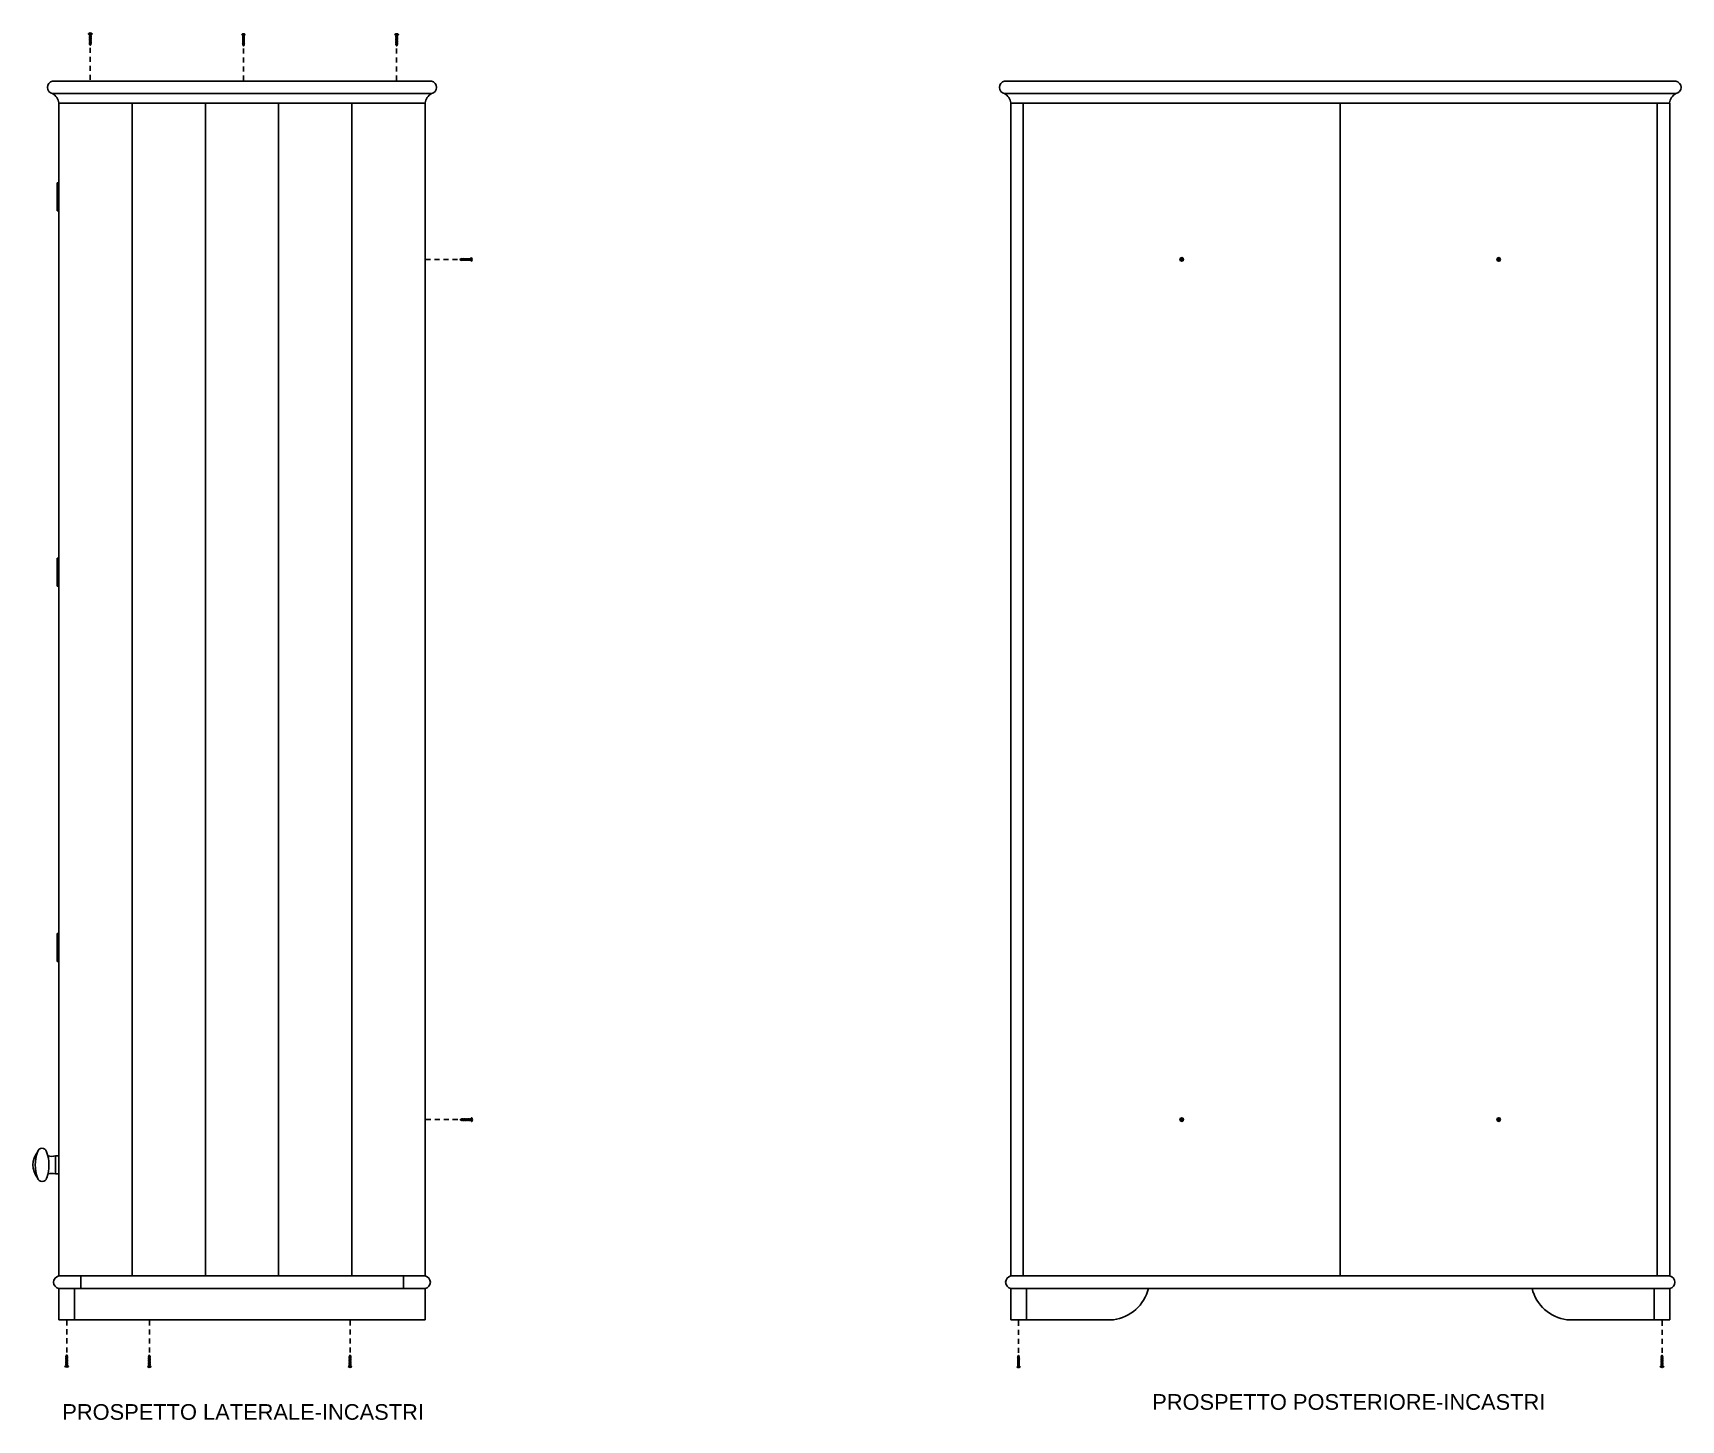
# Model space of a CAD drawing. Header units: centimetres. Extents: x 238 to 3379, y 203 to 1268.
# Drawn here: x 1031.3 to 1294.9, y 356.5 to 578.2 of the extents above; entities that cross this region are included whole.
import ezdxf

# ---------------------------------------------------------------- set-up
doc = ezdxf.new("R2010")
doc.units = ezdxf.units.CM
doc.header["$MEASUREMENT"] = 0
for name, color, linetype in [('A-FURN', 7, 'Continuous'), ('assi di legno', 251, 'Continuous'), ('linee di incastro', 254, 'Continuous'), ('linee in prospettp', 252, 'Continuous'), ('note', 1, 'Continuous'), ('viti e cerniere', 3, 'Continuous')]:
    doc.layers.add(name, color=color, linetype=linetype)
doc.styles.get("Standard").update_dxf_attribs({"font": 'Arial.ttf'})

msp = doc.modelspace()

# ---------------------------------------------------------------- linework, layer by layer
at = {"layer": 'A-FURN'}
for p, q in [((1034.46, 570.54), (1095.06, 570.54)), ((1186.7, 570.54), (1294.06, 570.54)), ((1034.46, 568.54), (1095.06, 568.54)), ((1035.46, 379.54), (1035.46, 567.04)), ((1035.46, 567.04), (1094.06, 567.04)), ((1094.06, 379.54), (1094.06, 567.04)), ((1294.06, 568.54), (1186.7, 568.54)), ((1293.06, 567.04), (1187.7, 567.04)), ((1187.7, 567.04), (1187.7, 379.54)), ((1189.7, 567.04), (1189.7, 379.54)), ((1291.06, 567.04), (1291.06, 379.54)), ((1293.06, 379.54), (1293.06, 567.04)), ((1035.46, 379.54), (1094.06, 379.54)), ((1035.46, 379.54), (1047.18, 379.54)), ((1187.7, 379.54), (1293.06, 379.54)), ((1094.06, 377.54), (1035.46, 377.54)), ((1035.46, 377.54), (1035.46, 372.54)), ((1094.06, 377.54), (1094.06, 372.54)), ((1293.06, 377.54), (1187.7, 377.54)), ((1187.7, 377.54), (1187.7, 372.54)), ((1190.2, 372.54), (1190.2, 377.54)), ((1290.56, 377.54), (1290.56, 372.54)), ((1293.06, 372.54), (1293.06, 377.54)), ((1035.46, 372.54), (1037.96, 372.54)), ((1037.96, 372.54), (1094.06, 372.54)), ((1187.7, 373.54), (1187.7, 372.54)), ((1187.7, 372.54), (1190.2, 372.54)), ((1290.56, 372.54), (1293.06, 372.54)), ((1293.06, 373.54), (1293.06, 372.54))]:
    msp.add_line(p, q, dxfattribs=at)
msp.add_lwpolyline([(1035.46, 398.74), (1034.94, 398.74), (1034.94, 395.85), (1035.46, 395.85)], close=True, dxfattribs=at)
for centre, radius, start, end in [((1034.65, 569.54), 1.02, 101.1471, 258.8529), ((1094.86, 569.54), 1.02, 281.1471, 78.8529), ((1186.89, 569.54), 1.02, 101.1471, 258.8529), ((1293.86, 569.54), 1.02, 281.1471, 78.8529), ((1033.52, 566.84), 1.95, 6.0828, 61.2973), ((1095.99, 566.84), 1.95, 118.7027, 173.9172), ((1185.76, 566.84), 1.95, 6.0828, 61.2973), ((1294.99, 566.84), 1.95, 118.7027, 173.9172), ((1034.55, 397.29), 3.22, 140.4429, 219.304), ((1037.65, 397.28), 5.95, 159.6754, 200.1979), ((1037.65, 397.28), 5.95, 159.7825, 200.1979), ((1032.79, 399.24), 0.729, 12.209, 171.6083), ((1027.94, 397.28), 5.95, 339.8021, 20.8156), ((1034.32, 400.8), 2.15, 253.4478, 286.5522), ((1034.33, 393.79), 2.15, 73.4478, 106.5522), ((1032.79, 395.38), 0.747, 192.1469, 347.8531), ((1035.65, 378.54), 1.02, 101.1471, 258.8529), ((1093.86, 378.54), 1.02, 281.1471, 78.8529), ((1187.89, 378.54), 1.02, 101.1471, 258.8529), ((1292.86, 378.54), 1.02, 281.1471, 78.8529)]:
    msp.add_arc(centre, radius, start, end, dxfattribs=at)
at = {"layer": 'assi di legno'}
for p, q in [((1047.18, 394.11), (1047.18, 567.04)), ((1058.9, 379.54), (1058.9, 567.04)), ((1070.62, 379.54), (1070.62, 567.04)), ((1082.34, 379.54), (1082.34, 567.04)), ((1047.18, 379.54), (1047.18, 394.11))]:
    msp.add_line(p, q, dxfattribs=at)
at = {"layer": 'linee di incastro'}
for p, q in [((1038.96, 379.54), (1038.96, 377.54)), ((1090.56, 379.54), (1090.56, 377.54)), ((1037.96, 372.54), (1037.96, 377.54))]:
    msp.add_line(p, q, dxfattribs=at)
at = {"layer": 'linee in prospettp'}
for p, q in [((1240.38, 379.54), (1240.38, 567.04)), ((1190.2, 372.54), (1204.11, 372.54)), ((1276.64, 372.54), (1290.56, 372.54))]:
    msp.add_line(p, q, dxfattribs=at)
for centre, start, end in [((1203.28, 379.09), 277.2235, 346.4704), ((1277.47, 379.09), 193.5296, 262.7765)]:
    msp.add_arc(centre, 6.6, start, end, dxfattribs=at)
at = {"layer": 'viti e cerniere'}
for p, q in [((1040.4, 578.04), (1040.4, 577.96)), ((1040.4, 577.9), (1040.4, 577.83)), ((1040.4, 577.77), (1040.4, 577.69)), ((1040.4, 577.63), (1040.4, 577.56)), ((1040.4, 577.5), (1040.4, 577.42)), ((1040.4, 577.36), (1040.4, 577.29)), ((1040.4, 577.23), (1040.4, 577.15)), ((1040.59, 578.07), (1040.59, 578.05)), ((1040.59, 577.99), (1040.59, 577.91)), ((1040.59, 577.86), (1040.59, 577.78)), ((1064.91, 577.93), (1064.91, 577.86)), ((1064.91, 577.8), (1064.91, 577.72)), ((1064.91, 577.66), (1064.91, 577.59)), ((1064.91, 577.53), (1064.91, 577.45)), ((1064.91, 577.39), (1064.91, 577.31)), ((1064.91, 577.26), (1064.91, 577.18)), ((1065.1, 577.97), (1065.1, 577.94)), ((1065.1, 577.88), (1065.1, 577.81)), ((1065.1, 577.75), (1065.1, 577.67)), ((1089.41, 577.92), (1089.41, 577.84)), ((1089.41, 577.79), (1089.41, 577.71)), ((1089.41, 577.65), (1089.41, 577.57)), ((1089.41, 577.51), (1089.41, 577.44)), ((1089.41, 577.38), (1089.41, 577.3)), ((1089.41, 577.24), (1089.41, 577.17)), ((1089.59, 577.96), (1089.59, 577.93)), ((1089.59, 577.87), (1089.59, 577.79)), ((1089.59, 577.74), (1089.59, 577.66)), ((1040.4, 577.09), (1040.4, 577.01)), ((1040.4, 576.96), (1040.4, 576.88)), ((1040.4, 576.82), (1040.4, 576.74)), ((1040.4, 576.68), (1040.4, 576.61)), ((1040.4, 576.55), (1040.4, 576.47)), ((1040.48, 575.88), (1040.48, 575.07)), ((1064.91, 577.12), (1064.91, 577.04)), ((1064.91, 576.98), (1064.91, 576.91)), ((1064.91, 576.85), (1064.91, 576.77)), ((1064.91, 576.71), (1064.91, 576.64)), ((1064.91, 576.58), (1064.91, 576.5)), ((1064.91, 576.44), (1064.91, 576.37)), ((1064.99, 575.77), (1064.99, 574.96)), ((1089.41, 577.11), (1089.41, 577.03)), ((1089.41, 576.97), (1089.41, 576.9)), ((1089.41, 576.84), (1089.41, 576.76)), ((1089.41, 576.7), (1089.41, 576.62)), ((1089.41, 576.57), (1089.41, 576.49)), ((1089.41, 576.43), (1089.41, 576.35)), ((1089.48, 575.76), (1089.48, 574.95)), ((1040.48, 574.44), (1040.48, 573.63)), ((1040.48, 573), (1040.48, 572.19)), ((1064.99, 574.33), (1064.99, 573.52)), ((1064.99, 572.9), (1064.99, 572.08)), ((1089.48, 574.32), (1089.48, 573.51)), ((1089.48, 572.88), (1089.48, 572.07)), ((1040.48, 571.57), (1040.48, 570.75)), ((1064.99, 571.46), (1064.99, 570.65)), ((1089.48, 571.45), (1089.48, 570.63)), ((1035.21, 549.79), (1035.21, 554.29)), ((1035.46, 554.29), (1035.21, 554.29)), ((1035.21, 552.79), (1035.46, 552.79)), ((1035.46, 551.29), (1035.21, 551.29)), ((1035.21, 549.79), (1035.46, 549.79)), ((1094.89, 542.04), (1094.08, 542.04)), ((1096.33, 542.04), (1095.52, 542.04)), ((1097.77, 542.04), (1096.96, 542.04)), ((1099.21, 542.04), (1098.4, 542.04)), ((1099.88, 542.12), (1099.8, 542.12)), ((1100.01, 542.12), (1099.94, 542.12)), ((1100.15, 542.12), (1100.07, 542.12)), ((1100.28, 542.12), (1100.21, 542.12)), ((1100.42, 542.12), (1100.34, 542.12)), ((1100.56, 542.12), (1100.48, 542.12)), ((1100.69, 542.12), (1100.61, 542.12)), ((1100.83, 542.12), (1100.75, 542.12)), ((1100.96, 542.12), (1100.89, 542.12)), ((1101.1, 542.12), (1101.02, 542.12)), ((1101.18, 541.93), (1101.11, 541.93)), ((1101.23, 542.12), (1101.16, 542.12)), ((1101.32, 541.93), (1101.24, 541.93)), ((1101.37, 542.12), (1101.29, 542.12)), ((1101.4, 541.93), (1101.38, 541.93)), ((1214.84, 541.99), (1214.84, 542.09)), ((1214.84, 542.09), (1214.99, 542.09)), ((1214.99, 541.99), (1214.84, 541.99)), ((1214.99, 542.24), (1215.09, 542.24)), ((1214.99, 542.09), (1214.99, 542.24)), ((1214.99, 542.09), (1215.09, 541.99)), ((1214.99, 541.99), (1215.09, 542.09)), ((1214.99, 541.84), (1214.99, 541.99)), ((1215.09, 541.84), (1214.99, 541.84)), ((1215.09, 542.24), (1215.09, 542.09)), ((1215.09, 542.09), (1215.24, 542.09)), ((1215.09, 541.99), (1215.09, 541.84)), ((1215.24, 541.99), (1215.09, 541.99)), ((1215.24, 542.09), (1215.24, 541.99)), ((1265.52, 541.99), (1265.52, 542.09)), ((1265.52, 542.09), (1265.67, 542.09)), ((1265.67, 541.99), (1265.52, 541.99)), ((1265.67, 542.24), (1265.77, 542.24)), ((1265.67, 542.09), (1265.67, 542.24)), ((1265.67, 542.09), (1265.77, 541.99)), ((1265.67, 541.99), (1265.77, 542.09)), ((1265.67, 541.84), (1265.67, 541.99)), ((1265.77, 541.84), (1265.67, 541.84)), ((1265.77, 542.24), (1265.77, 542.09)), ((1265.77, 542.09), (1265.92, 542.09)), ((1265.77, 541.99), (1265.77, 541.84)), ((1265.92, 541.99), (1265.77, 541.99)), ((1265.92, 542.09), (1265.92, 541.99)), ((1035.21, 494.29), (1035.21, 489.79)), ((1035.46, 494.29), (1035.21, 494.29)), ((1035.21, 492.79), (1035.46, 492.79)), ((1035.46, 491.29), (1035.21, 491.29)), ((1035.21, 489.79), (1035.46, 489.79)), ((1035.21, 434.29), (1035.21, 429.79)), ((1035.46, 434.29), (1035.21, 434.29)), ((1035.21, 432.79), (1035.46, 432.79)), ((1035.46, 431.29), (1035.21, 431.29)), ((1035.21, 429.79), (1035.46, 429.79)), ((1094.94, 404.54), (1094.13, 404.54)), ((1096.38, 404.54), (1095.57, 404.54)), ((1097.82, 404.54), (1097.01, 404.54)), ((1099.26, 404.54), (1098.44, 404.54)), ((1099.93, 404.61), (1099.85, 404.61)), ((1100.06, 404.61), (1099.99, 404.61)), ((1100.2, 404.61), (1100.12, 404.61)), ((1100.33, 404.61), (1100.26, 404.61)), ((1100.47, 404.61), (1100.39, 404.61)), ((1100.6, 404.61), (1100.53, 404.61)), ((1100.74, 404.61), (1100.66, 404.61)), ((1100.88, 404.61), (1100.8, 404.61)), ((1101.01, 404.61), (1100.93, 404.61)), ((1101.15, 404.61), (1101.07, 404.61)), ((1101.23, 404.43), (1101.16, 404.43)), ((1101.28, 404.61), (1101.21, 404.61)), ((1101.37, 404.43), (1101.29, 404.43)), ((1101.42, 404.61), (1101.34, 404.61)), ((1101.45, 404.43), (1101.43, 404.43)), ((1214.84, 404.49), (1214.84, 404.59)), ((1214.84, 404.59), (1214.99, 404.59)), ((1214.99, 404.49), (1214.84, 404.49)), ((1214.99, 404.74), (1215.09, 404.74)), ((1214.99, 404.59), (1214.99, 404.74)), ((1214.99, 404.59), (1215.09, 404.49)), ((1214.99, 404.49), (1215.09, 404.59)), ((1214.99, 404.34), (1214.99, 404.49)), ((1215.09, 404.34), (1214.99, 404.34)), ((1215.09, 404.74), (1215.09, 404.59)), ((1215.09, 404.59), (1215.24, 404.59)), ((1215.09, 404.49), (1215.09, 404.34)), ((1215.24, 404.49), (1215.09, 404.49)), ((1215.24, 404.59), (1215.24, 404.49)), ((1265.52, 404.49), (1265.52, 404.59)), ((1265.52, 404.59), (1265.67, 404.59)), ((1265.67, 404.49), (1265.52, 404.49)), ((1265.67, 404.74), (1265.77, 404.74)), ((1265.67, 404.59), (1265.67, 404.74)), ((1265.67, 404.59), (1265.77, 404.49)), ((1265.67, 404.49), (1265.77, 404.59)), ((1265.67, 404.34), (1265.67, 404.49)), ((1265.77, 404.34), (1265.67, 404.34)), ((1265.77, 404.74), (1265.77, 404.59)), ((1265.77, 404.59), (1265.92, 404.59)), ((1265.77, 404.49), (1265.77, 404.34)), ((1265.92, 404.49), (1265.77, 404.49)), ((1265.92, 404.59), (1265.92, 404.49)), ((1036.74, 371.64), (1036.74, 372.45)), ((1049.95, 371.6), (1049.95, 372.41)), ((1082.06, 371.6), (1082.06, 372.41)), ((1188.94, 371.55), (1188.94, 372.36)), ((1291.85, 371.57), (1291.85, 372.38)), ((1036.74, 370.2), (1036.74, 371.01)), ((1036.74, 368.76), (1036.74, 369.57)), ((1049.95, 370.16), (1049.95, 370.97)), ((1049.95, 368.72), (1049.95, 369.53)), ((1082.06, 370.16), (1082.06, 370.97)), ((1082.06, 368.73), (1082.06, 369.54)), ((1188.94, 370.11), (1188.94, 370.93)), ((1188.94, 368.68), (1188.94, 369.49)), ((1291.85, 370.14), (1291.85, 370.95)), ((1291.85, 368.7), (1291.85, 369.51)), ((1036.74, 367.32), (1036.74, 368.13)), ((1036.82, 366.65), (1036.82, 366.73)), ((1036.82, 366.52), (1036.82, 366.59)), ((1036.82, 366.38), (1036.82, 366.46)), ((1049.95, 367.29), (1049.95, 368.1)), ((1050.03, 366.61), (1050.03, 366.69)), ((1050.03, 366.48), (1050.03, 366.56)), ((1050.03, 366.34), (1050.03, 366.42)), ((1082.06, 367.29), (1082.06, 368.1)), ((1082.13, 366.62), (1082.13, 366.69)), ((1082.13, 366.48), (1082.13, 366.56)), ((1082.13, 366.35), (1082.13, 366.42)), ((1188.94, 367.24), (1188.94, 368.05)), ((1189.02, 366.57), (1189.02, 366.64)), ((1189.02, 366.43), (1189.02, 366.51)), ((1189.02, 366.3), (1189.02, 366.37)), ((1291.85, 367.26), (1291.85, 368.07)), ((1291.93, 366.59), (1291.93, 366.67)), ((1291.93, 366.45), (1291.93, 366.53)), ((1291.93, 366.32), (1291.93, 366.39)), ((1036.63, 365.35), (1036.63, 365.42)), ((1036.63, 365.21), (1036.63, 365.29)), ((1036.63, 365.13), (1036.63, 365.15)), ((1036.82, 366.25), (1036.82, 366.32)), ((1036.82, 366.11), (1036.82, 366.19)), ((1036.82, 365.97), (1036.82, 366.05)), ((1036.82, 365.84), (1036.82, 365.92)), ((1036.82, 365.7), (1036.82, 365.78)), ((1036.82, 365.57), (1036.82, 365.64)), ((1036.82, 365.43), (1036.82, 365.51)), ((1036.82, 365.3), (1036.82, 365.37)), ((1036.82, 365.16), (1036.82, 365.24)), ((1049.84, 365.31), (1049.84, 365.39)), ((1049.84, 365.17), (1049.84, 365.25)), ((1049.84, 365.09), (1049.84, 365.11)), ((1050.03, 366.21), (1050.03, 366.28)), ((1050.03, 366.07), (1050.03, 366.15)), ((1050.03, 365.94), (1050.03, 366.01)), ((1050.03, 365.8), (1050.03, 365.88)), ((1050.03, 365.67), (1050.03, 365.74)), ((1050.03, 365.53), (1050.03, 365.61)), ((1050.03, 365.39), (1050.03, 365.47)), ((1050.03, 365.26), (1050.03, 365.34)), ((1050.03, 365.12), (1050.03, 365.2)), ((1081.94, 365.31), (1081.94, 365.39)), ((1081.94, 365.18), (1081.94, 365.25)), ((1081.94, 365.09), (1081.94, 365.12)), ((1082.13, 366.21), (1082.13, 366.29)), ((1082.13, 366.08), (1082.13, 366.15)), ((1082.13, 365.94), (1082.13, 366.02)), ((1082.13, 365.8), (1082.13, 365.88)), ((1082.13, 365.67), (1082.13, 365.75)), ((1082.13, 365.53), (1082.13, 365.61)), ((1082.13, 365.4), (1082.13, 365.47)), ((1082.13, 365.26), (1082.13, 365.34)), ((1082.13, 365.13), (1082.13, 365.2)), ((1188.83, 365.26), (1188.83, 365.34)), ((1188.83, 365.13), (1188.83, 365.2)), ((1188.83, 365.04), (1188.83, 365.07)), ((1189.02, 366.16), (1189.02, 366.24)), ((1189.02, 366.03), (1189.02, 366.1)), ((1189.02, 365.89), (1189.02, 365.97)), ((1189.02, 365.75), (1189.02, 365.83)), ((1189.02, 365.62), (1189.02, 365.7)), ((1189.02, 365.48), (1189.02, 365.56)), ((1189.02, 365.35), (1189.02, 365.42)), ((1189.02, 365.21), (1189.02, 365.29)), ((1189.02, 365.08), (1189.02, 365.15)), ((1291.74, 365.28), (1291.74, 365.36)), ((1291.74, 365.15), (1291.74, 365.22)), ((1291.74, 365.06), (1291.74, 365.09)), ((1291.93, 366.18), (1291.93, 366.26)), ((1291.93, 366.05), (1291.93, 366.12)), ((1291.93, 365.91), (1291.93, 365.99)), ((1291.93, 365.78), (1291.93, 365.85)), ((1291.93, 365.64), (1291.93, 365.72)), ((1291.93, 365.5), (1291.93, 365.58)), ((1291.93, 365.37), (1291.93, 365.45)), ((1291.93, 365.23), (1291.93, 365.31)), ((1291.93, 365.1), (1291.93, 365.17))]:
    msp.add_line(p, q, dxfattribs=at)
for points in [[(1040.78, 578.07), (1040.78, 578.11, 0.451416), (1040.21, 578.11), (1040.21, 578.07)], [(1065.29, 577.97), (1065.29, 578, 0.451416), (1064.72, 578), (1064.72, 577.97)], [(1089.78, 577.96), (1089.78, 577.99, 0.451416), (1089.22, 577.99), (1089.22, 577.96)], [(1101.4, 541.74), (1101.44, 541.74, 0.451416), (1101.44, 542.31), (1101.4, 542.31)], [(1101.45, 404.24), (1101.49, 404.24, 0.451416), (1101.49, 404.8), (1101.45, 404.8)], [(1036.44, 365.13), (1036.44, 365.09, 0.451416), (1037.01, 365.09), (1037.01, 365.13)], [(1049.65, 365.09), (1049.65, 365.05, 0.451416), (1050.22, 365.05), (1050.22, 365.09)], [(1081.76, 365.09), (1081.76, 365.05, 0.451416), (1082.32, 365.05), (1082.32, 365.09)], [(1188.64, 365.04), (1188.64, 365.01, 0.451416), (1189.21, 365.01), (1189.21, 365.04)], [(1291.55, 365.06), (1291.55, 365.03, 0.451416), (1292.12, 365.03), (1292.12, 365.06)]]:
    msp.add_lwpolyline(points, format="xyb", close=True, dxfattribs=at)
for points in [[(1040.34, 577.96), (1040.4, 577.9), (1040.59, 577.86), (1040.64, 577.86), (1040.34, 577.96), (1040.4, 577.96), (1040.59, 577.91), (1040.64, 577.86)], [(1040.34, 577.83), (1040.4, 577.77), (1040.59, 577.72), (1040.64, 577.72), (1040.34, 577.83), (1040.4, 577.83), (1040.59, 577.78), (1040.64, 577.72)], [(1040.34, 577.69), (1040.4, 577.63), (1040.59, 577.58), (1040.64, 577.58), (1040.34, 577.69), (1040.4, 577.69), (1040.59, 577.64), (1040.64, 577.58)], [(1040.34, 577.56), (1040.4, 577.5), (1040.59, 577.45), (1040.64, 577.45), (1040.34, 577.56), (1040.4, 577.56), (1040.59, 577.51), (1040.64, 577.45)], [(1040.34, 577.42), (1040.4, 577.36), (1040.59, 577.31), (1040.64, 577.31), (1040.34, 577.42), (1040.4, 577.42), (1040.59, 577.37), (1040.64, 577.31)], [(1040.34, 577.29), (1040.4, 577.23), (1040.59, 577.18), (1040.64, 577.18), (1040.34, 577.29), (1040.4, 577.29), (1040.59, 577.24), (1040.64, 577.18)], [(1040.37, 578.07), (1040.4, 578.04), (1040.59, 577.99), (1040.64, 577.99), (1040.41, 578.07)], [(1040.49, 578.07), (1040.59, 578.05), (1040.64, 577.99)], [(1064.85, 577.86), (1064.91, 577.8), (1065.1, 577.75), (1065.15, 577.75), (1064.85, 577.86), (1064.91, 577.86), (1065.1, 577.81), (1065.15, 577.75)], [(1064.85, 577.72), (1064.91, 577.66), (1065.1, 577.61), (1065.15, 577.61), (1064.85, 577.72), (1064.91, 577.72), (1065.1, 577.67), (1065.15, 577.61)], [(1064.85, 577.59), (1064.91, 577.53), (1065.1, 577.48), (1065.15, 577.48), (1064.85, 577.59), (1064.91, 577.59), (1065.1, 577.54), (1065.15, 577.48)], [(1064.85, 577.45), (1064.91, 577.39), (1065.1, 577.34), (1065.15, 577.34), (1064.85, 577.45), (1064.91, 577.45), (1065.1, 577.4), (1065.15, 577.34)], [(1064.85, 577.31), (1064.91, 577.26), (1065.1, 577.21), (1065.15, 577.21), (1064.85, 577.31), (1064.91, 577.31), (1065.1, 577.26), (1065.15, 577.21)], [(1064.85, 577.18), (1064.91, 577.12), (1065.1, 577.07), (1065.15, 577.07), (1064.85, 577.18), (1064.91, 577.18), (1065.1, 577.13), (1065.15, 577.07)], [(1064.88, 577.97), (1064.91, 577.93), (1065.1, 577.88), (1065.15, 577.88), (1064.92, 577.97)], [(1065, 577.97), (1065.1, 577.94), (1065.15, 577.88)], [(1089.35, 577.84), (1089.41, 577.79), (1089.59, 577.74), (1089.65, 577.74), (1089.35, 577.84), (1089.41, 577.84), (1089.59, 577.79), (1089.65, 577.74)], [(1089.35, 577.71), (1089.41, 577.65), (1089.59, 577.6), (1089.65, 577.6), (1089.35, 577.71), (1089.41, 577.71), (1089.59, 577.66), (1089.65, 577.6)], [(1089.35, 577.57), (1089.41, 577.51), (1089.59, 577.46), (1089.65, 577.46), (1089.35, 577.57), (1089.41, 577.57), (1089.59, 577.52), (1089.65, 577.46)], [(1089.35, 577.44), (1089.41, 577.38), (1089.59, 577.33), (1089.65, 577.33), (1089.35, 577.44), (1089.41, 577.44), (1089.59, 577.39), (1089.65, 577.33)], [(1089.35, 577.3), (1089.41, 577.24), (1089.59, 577.19), (1089.65, 577.19), (1089.35, 577.3), (1089.41, 577.3), (1089.59, 577.25), (1089.65, 577.19)], [(1089.37, 577.96), (1089.41, 577.92), (1089.59, 577.87), (1089.65, 577.87), (1089.42, 577.96)], [(1089.5, 577.96), (1089.59, 577.93), (1089.65, 577.87)], [(1040.34, 577.15), (1040.4, 577.09), (1040.59, 577.04), (1040.64, 577.04), (1040.34, 577.15), (1040.4, 577.15), (1040.59, 577.1), (1040.64, 577.04)], [(1040.34, 577.01), (1040.4, 576.96), (1040.59, 576.91), (1040.64, 576.91), (1040.34, 577.01), (1040.4, 577.01), (1040.59, 576.97), (1040.64, 576.91)], [(1040.34, 576.88), (1040.4, 576.82), (1040.59, 576.77), (1040.64, 576.77), (1040.34, 576.88), (1040.4, 576.88), (1040.59, 576.83), (1040.64, 576.77)], [(1040.34, 576.74), (1040.4, 576.68), (1040.59, 576.63), (1040.64, 576.63), (1040.34, 576.74), (1040.4, 576.74), (1040.59, 576.69), (1040.64, 576.63)], [(1040.34, 576.61), (1040.4, 576.55), (1040.59, 576.5), (1040.64, 576.5), (1040.34, 576.61), (1040.4, 576.61), (1040.59, 576.56), (1040.64, 576.5)], [(1040.34, 576.47), (1040.42, 576.41), (1040.44, 576.4), (1040.54, 576.4), (1040.34, 576.47), (1040.4, 576.47), (1040.5, 576.45), (1040.54, 576.4)], [(1040.59, 576.5), (1040.59, 576.44), (1040.49, 576.28), (1040.42, 576.41)], [(1064.85, 577.04), (1064.91, 576.98), (1065.1, 576.93), (1065.15, 576.93), (1064.85, 577.04), (1064.91, 577.04), (1065.1, 576.99), (1065.15, 576.93)], [(1064.85, 576.91), (1064.91, 576.85), (1065.1, 576.8), (1065.15, 576.8), (1064.85, 576.91), (1064.91, 576.91), (1065.1, 576.86), (1065.15, 576.8)], [(1064.85, 576.77), (1064.91, 576.71), (1065.1, 576.66), (1065.15, 576.66), (1064.85, 576.77), (1064.91, 576.77), (1065.1, 576.72), (1065.15, 576.66)], [(1064.85, 576.64), (1064.91, 576.58), (1065.1, 576.53), (1065.15, 576.53), (1064.85, 576.64), (1064.91, 576.64), (1065.1, 576.59), (1065.15, 576.53)], [(1064.85, 576.5), (1064.91, 576.44), (1065.1, 576.39), (1065.15, 576.39), (1064.85, 576.5), (1064.91, 576.5), (1065.1, 576.45), (1065.15, 576.39)], [(1064.85, 576.37), (1064.93, 576.3), (1064.95, 576.29), (1065.05, 576.29), (1064.85, 576.37), (1064.91, 576.37), (1065.01, 576.34), (1065.05, 576.29)], [(1065.1, 576.39), (1065.1, 576.33), (1065, 576.17), (1064.93, 576.3)], [(1089.35, 577.17), (1089.41, 577.11), (1089.59, 577.06), (1089.65, 577.06), (1089.35, 577.17), (1089.41, 577.17), (1089.59, 577.12), (1089.65, 577.06)], [(1089.35, 577.03), (1089.41, 576.97), (1089.59, 576.92), (1089.65, 576.92), (1089.35, 577.03), (1089.41, 577.03), (1089.59, 576.98), (1089.65, 576.92)], [(1089.35, 576.9), (1089.41, 576.84), (1089.59, 576.79), (1089.65, 576.79), (1089.35, 576.9), (1089.41, 576.9), (1089.59, 576.85), (1089.65, 576.79)], [(1089.35, 576.76), (1089.41, 576.7), (1089.59, 576.65), (1089.65, 576.65), (1089.35, 576.76), (1089.41, 576.76), (1089.59, 576.71), (1089.65, 576.65)], [(1089.35, 576.62), (1089.41, 576.57), (1089.59, 576.52), (1089.65, 576.52), (1089.35, 576.62), (1089.41, 576.62), (1089.59, 576.57), (1089.65, 576.52)], [(1089.35, 576.49), (1089.41, 576.43), (1089.59, 576.38), (1089.65, 576.38), (1089.35, 576.49), (1089.41, 576.49), (1089.59, 576.44), (1089.65, 576.38)], [(1089.35, 576.35), (1089.42, 576.29), (1089.45, 576.28), (1089.54, 576.28), (1089.35, 576.35), (1089.41, 576.35), (1089.5, 576.33), (1089.54, 576.28)], [(1089.59, 576.38), (1089.59, 576.32), (1089.5, 576.16), (1089.42, 576.29)], [(1099.83, 541.93), (1099.77, 541.93), (1099.61, 542.03), (1099.74, 542.1)], [(1099.8, 542.18), (1099.74, 542.1), (1099.73, 542.08), (1099.73, 541.98), (1099.8, 542.18), (1099.8, 542.12), (1099.78, 542.03), (1099.73, 541.98)], [(1099.94, 542.18), (1099.88, 542.12), (1099.83, 541.93), (1099.83, 541.88), (1099.94, 542.18), (1099.94, 542.12), (1099.89, 541.93), (1099.83, 541.88)], [(1100.07, 542.18), (1100.01, 542.12), (1099.96, 541.93), (1099.96, 541.88), (1100.07, 542.18), (1100.07, 542.12), (1100.02, 541.93), (1099.96, 541.88)], [(1100.21, 542.18), (1100.15, 542.12), (1100.1, 541.93), (1100.1, 541.88), (1100.21, 542.18), (1100.21, 542.12), (1100.16, 541.93), (1100.1, 541.88)], [(1100.34, 542.18), (1100.28, 542.12), (1100.23, 541.93), (1100.23, 541.88), (1100.34, 542.18), (1100.34, 542.12), (1100.29, 541.93), (1100.23, 541.88)], [(1100.48, 542.18), (1100.42, 542.12), (1100.37, 541.93), (1100.37, 541.88), (1100.48, 542.18), (1100.48, 542.12), (1100.43, 541.93), (1100.37, 541.88)], [(1100.61, 542.18), (1100.56, 542.12), (1100.51, 541.93), (1100.51, 541.88), (1100.61, 542.18), (1100.61, 542.12), (1100.56, 541.93), (1100.51, 541.88)], [(1100.75, 542.18), (1100.69, 542.12), (1100.64, 541.93), (1100.64, 541.88), (1100.75, 542.18), (1100.75, 542.12), (1100.7, 541.93), (1100.64, 541.88)], [(1100.89, 542.18), (1100.83, 542.12), (1100.78, 541.93), (1100.78, 541.88), (1100.89, 542.18), (1100.89, 542.12), (1100.84, 541.93), (1100.78, 541.88)], [(1101.02, 542.18), (1100.96, 542.12), (1100.91, 541.93), (1100.91, 541.88), (1101.02, 542.18), (1101.02, 542.12), (1100.97, 541.93), (1100.91, 541.88)], [(1101.16, 542.18), (1101.1, 542.12), (1101.05, 541.93), (1101.05, 541.88), (1101.16, 542.18), (1101.16, 542.12), (1101.11, 541.93), (1101.05, 541.88)], [(1101.29, 542.18), (1101.23, 542.12), (1101.18, 541.93), (1101.18, 541.88), (1101.29, 542.18), (1101.29, 542.12), (1101.24, 541.93), (1101.18, 541.88)], [(1101.4, 542.15), (1101.37, 542.12), (1101.32, 541.93), (1101.32, 541.88), (1101.4, 542.11)], [(1101.4, 542.03), (1101.38, 541.93), (1101.32, 541.88)], [(1099.88, 404.43), (1099.82, 404.43), (1099.65, 404.52), (1099.79, 404.6)], [(1099.85, 404.67), (1099.79, 404.6), (1099.78, 404.57), (1099.78, 404.48), (1099.85, 404.67), (1099.85, 404.61), (1099.82, 404.52), (1099.78, 404.48)], [(1099.99, 404.67), (1099.93, 404.61), (1099.88, 404.43), (1099.88, 404.37), (1099.99, 404.67), (1099.99, 404.61), (1099.94, 404.43), (1099.88, 404.37)], [(1100.12, 404.67), (1100.06, 404.61), (1100.01, 404.43), (1100.01, 404.37), (1100.12, 404.67), (1100.12, 404.61), (1100.07, 404.43), (1100.01, 404.37)], [(1100.26, 404.67), (1100.2, 404.61), (1100.15, 404.43), (1100.15, 404.37), (1100.26, 404.67), (1100.26, 404.61), (1100.21, 404.43), (1100.15, 404.37)], [(1100.39, 404.67), (1100.33, 404.61), (1100.28, 404.43), (1100.28, 404.37), (1100.39, 404.67), (1100.39, 404.61), (1100.34, 404.43), (1100.28, 404.37)], [(1100.53, 404.67), (1100.47, 404.61), (1100.42, 404.43), (1100.42, 404.37), (1100.53, 404.67), (1100.53, 404.61), (1100.48, 404.43), (1100.42, 404.37)], [(1100.66, 404.67), (1100.6, 404.61), (1100.55, 404.43), (1100.55, 404.37), (1100.66, 404.67), (1100.66, 404.61), (1100.61, 404.43), (1100.55, 404.37)], [(1100.8, 404.67), (1100.74, 404.61), (1100.69, 404.43), (1100.69, 404.37), (1100.8, 404.67), (1100.8, 404.61), (1100.75, 404.43), (1100.69, 404.37)], [(1100.93, 404.67), (1100.88, 404.61), (1100.83, 404.43), (1100.83, 404.37), (1100.93, 404.67), (1100.93, 404.61), (1100.88, 404.43), (1100.83, 404.37)], [(1101.07, 404.67), (1101.01, 404.61), (1100.96, 404.43), (1100.96, 404.37), (1101.07, 404.67), (1101.07, 404.61), (1101.02, 404.43), (1100.96, 404.37)], [(1101.21, 404.67), (1101.15, 404.61), (1101.1, 404.43), (1101.1, 404.37), (1101.21, 404.67), (1101.21, 404.61), (1101.16, 404.43), (1101.1, 404.37)], [(1101.34, 404.67), (1101.28, 404.61), (1101.23, 404.43), (1101.23, 404.37), (1101.34, 404.67), (1101.34, 404.61), (1101.29, 404.43), (1101.23, 404.37)], [(1101.45, 404.65), (1101.42, 404.61), (1101.37, 404.43), (1101.37, 404.37), (1101.45, 404.6)], [(1101.45, 404.52), (1101.43, 404.43), (1101.37, 404.37)], [(1036.87, 366.59), (1036.82, 366.65), (1036.63, 366.7), (1036.57, 366.7), (1036.87, 366.59), (1036.82, 366.59), (1036.63, 366.64), (1036.57, 366.7)], [(1036.87, 366.46), (1036.82, 366.52), (1036.63, 366.57), (1036.57, 366.57), (1036.87, 366.46), (1036.82, 366.46), (1036.63, 366.51), (1036.57, 366.57)], [(1036.87, 366.32), (1036.82, 366.38), (1036.63, 366.43), (1036.57, 366.43), (1036.87, 366.32), (1036.82, 366.32), (1036.63, 366.37), (1036.57, 366.43)], [(1036.63, 366.7), (1036.63, 366.76), (1036.72, 366.92), (1036.8, 366.79)], [(1036.87, 366.73), (1036.8, 366.79), (1036.77, 366.8), (1036.68, 366.8), (1036.87, 366.73), (1036.82, 366.73), (1036.72, 366.75), (1036.68, 366.8)], [(1050.08, 366.56), (1050.03, 366.61), (1049.84, 366.66), (1049.78, 366.66), (1050.08, 366.56), (1050.03, 366.56), (1049.84, 366.61), (1049.78, 366.66)], [(1050.08, 366.42), (1050.03, 366.48), (1049.84, 366.53), (1049.78, 366.53), (1050.08, 366.42), (1050.03, 366.42), (1049.84, 366.47), (1049.78, 366.53)], [(1050.08, 366.28), (1050.03, 366.34), (1049.84, 366.39), (1049.78, 366.39), (1050.08, 366.28), (1050.03, 366.28), (1049.84, 366.33), (1049.78, 366.39)], [(1049.84, 366.66), (1049.84, 366.72), (1049.93, 366.89), (1050.01, 366.75)], [(1050.08, 366.69), (1050.01, 366.75), (1049.98, 366.76), (1049.89, 366.76), (1050.08, 366.69), (1050.03, 366.69), (1049.93, 366.72), (1049.89, 366.76)], [(1082.19, 366.56), (1082.13, 366.62), (1081.94, 366.67), (1081.89, 366.67), (1082.19, 366.56), (1082.13, 366.56), (1081.94, 366.61), (1081.89, 366.67)], [(1082.19, 366.42), (1082.13, 366.48), (1081.94, 366.53), (1081.89, 366.53), (1082.19, 366.42), (1082.13, 366.42), (1081.94, 366.47), (1081.89, 366.53)], [(1082.19, 366.29), (1082.13, 366.35), (1081.94, 366.4), (1081.89, 366.4), (1082.19, 366.29), (1082.13, 366.29), (1081.94, 366.34), (1081.89, 366.4)], [(1081.94, 366.67), (1081.94, 366.73), (1082.04, 366.89), (1082.11, 366.76)], [(1082.19, 366.69), (1082.11, 366.76), (1082.09, 366.76), (1081.99, 366.76), (1082.19, 366.69), (1082.13, 366.69), (1082.04, 366.72), (1081.99, 366.76)], [(1189.07, 366.51), (1189.02, 366.57), (1188.83, 366.62), (1188.77, 366.62), (1189.07, 366.51), (1189.02, 366.51), (1188.83, 366.56), (1188.77, 366.62)], [(1189.07, 366.37), (1189.02, 366.43), (1188.83, 366.48), (1188.77, 366.48), (1189.07, 366.37), (1189.02, 366.37), (1188.83, 366.42), (1188.77, 366.48)], [(1189.07, 366.24), (1189.02, 366.3), (1188.83, 366.35), (1188.77, 366.35), (1189.07, 366.24), (1189.02, 366.24), (1188.83, 366.29), (1188.77, 366.35)], [(1188.83, 366.62), (1188.83, 366.68), (1188.92, 366.84), (1189, 366.71)], [(1189.07, 366.64), (1189, 366.71), (1188.97, 366.72), (1188.88, 366.72), (1189.07, 366.64), (1189.02, 366.64), (1188.92, 366.67), (1188.88, 366.72)], [(1291.98, 366.53), (1291.93, 366.59), (1291.74, 366.64), (1291.68, 366.64), (1291.98, 366.53), (1291.93, 366.53), (1291.74, 366.58), (1291.68, 366.64)], [(1291.98, 366.39), (1291.93, 366.45), (1291.74, 366.5), (1291.68, 366.5), (1291.98, 366.39), (1291.93, 366.39), (1291.74, 366.44), (1291.68, 366.5)], [(1291.98, 366.26), (1291.93, 366.32), (1291.74, 366.37), (1291.68, 366.37), (1291.98, 366.26), (1291.93, 366.26), (1291.74, 366.31), (1291.68, 366.37)], [(1291.74, 366.64), (1291.74, 366.7), (1291.83, 366.86), (1291.91, 366.73)], [(1291.98, 366.67), (1291.91, 366.73), (1291.88, 366.74), (1291.79, 366.74), (1291.98, 366.67), (1291.93, 366.67), (1291.83, 366.69), (1291.79, 366.74)], [(1036.87, 366.19), (1036.82, 366.25), (1036.63, 366.3), (1036.57, 366.3), (1036.87, 366.19), (1036.82, 366.19), (1036.63, 366.24), (1036.57, 366.3)], [(1036.87, 366.05), (1036.82, 366.11), (1036.63, 366.16), (1036.57, 366.16), (1036.87, 366.05), (1036.82, 366.05), (1036.63, 366.1), (1036.57, 366.16)], [(1036.87, 365.92), (1036.82, 365.97), (1036.63, 366.02), (1036.57, 366.02), (1036.87, 365.92), (1036.82, 365.92), (1036.63, 365.97), (1036.57, 366.02)], [(1036.87, 365.78), (1036.82, 365.84), (1036.63, 365.89), (1036.57, 365.89), (1036.87, 365.78), (1036.82, 365.78), (1036.63, 365.83), (1036.57, 365.89)], [(1036.87, 365.64), (1036.82, 365.7), (1036.63, 365.75), (1036.57, 365.75), (1036.87, 365.64), (1036.82, 365.64), (1036.63, 365.69), (1036.57, 365.75)], [(1036.87, 365.51), (1036.82, 365.57), (1036.63, 365.62), (1036.57, 365.62), (1036.87, 365.51), (1036.82, 365.51), (1036.63, 365.56), (1036.57, 365.62)], [(1036.87, 365.37), (1036.82, 365.43), (1036.63, 365.48), (1036.57, 365.48), (1036.87, 365.37), (1036.82, 365.37), (1036.63, 365.42), (1036.57, 365.48)], [(1036.87, 365.24), (1036.82, 365.3), (1036.63, 365.35), (1036.57, 365.35), (1036.87, 365.24), (1036.82, 365.24), (1036.63, 365.29), (1036.57, 365.35)], [(1036.85, 365.13), (1036.82, 365.16), (1036.63, 365.21), (1036.57, 365.21), (1036.8, 365.13)], [(1036.72, 365.13), (1036.63, 365.15), (1036.57, 365.21)], [(1050.08, 366.15), (1050.03, 366.21), (1049.84, 366.26), (1049.78, 366.26), (1050.08, 366.15), (1050.03, 366.15), (1049.84, 366.2), (1049.78, 366.26)], [(1050.08, 366.01), (1050.03, 366.07), (1049.84, 366.12), (1049.78, 366.12), (1050.08, 366.01), (1050.03, 366.01), (1049.84, 366.06), (1049.78, 366.12)], [(1050.08, 365.88), (1050.03, 365.94), (1049.84, 365.99), (1049.78, 365.99), (1050.08, 365.88), (1050.03, 365.88), (1049.84, 365.93), (1049.78, 365.99)], [(1050.08, 365.74), (1050.03, 365.8), (1049.84, 365.85), (1049.78, 365.85), (1050.08, 365.74), (1050.03, 365.74), (1049.84, 365.79), (1049.78, 365.85)], [(1050.08, 365.61), (1050.03, 365.67), (1049.84, 365.72), (1049.78, 365.72), (1050.08, 365.61), (1050.03, 365.61), (1049.84, 365.66), (1049.78, 365.72)], [(1050.08, 365.47), (1050.03, 365.53), (1049.84, 365.58), (1049.78, 365.58), (1050.08, 365.47), (1050.03, 365.47), (1049.84, 365.52), (1049.78, 365.58)], [(1050.08, 365.34), (1050.03, 365.39), (1049.84, 365.44), (1049.78, 365.44), (1050.08, 365.34), (1050.03, 365.34), (1049.84, 365.39), (1049.78, 365.44)], [(1050.08, 365.2), (1050.03, 365.26), (1049.84, 365.31), (1049.78, 365.31), (1050.08, 365.2), (1050.03, 365.2), (1049.84, 365.25), (1049.78, 365.31)], [(1050.06, 365.09), (1050.03, 365.12), (1049.84, 365.17), (1049.78, 365.17), (1050.01, 365.09)], [(1049.93, 365.09), (1049.84, 365.11), (1049.78, 365.17)], [(1082.19, 366.15), (1082.13, 366.21), (1081.94, 366.26), (1081.89, 366.26), (1082.19, 366.15), (1082.13, 366.15), (1081.94, 366.2), (1081.89, 366.26)], [(1082.19, 366.02), (1082.13, 366.08), (1081.94, 366.13), (1081.89, 366.13), (1082.19, 366.02), (1082.13, 366.02), (1081.94, 366.07), (1081.89, 366.13)], [(1082.19, 365.88), (1082.13, 365.94), (1081.94, 365.99), (1081.89, 365.99), (1082.19, 365.88), (1082.13, 365.88), (1081.94, 365.93), (1081.89, 365.99)], [(1082.19, 365.75), (1082.13, 365.8), (1081.94, 365.85), (1081.89, 365.85), (1082.19, 365.75), (1082.13, 365.75), (1081.94, 365.8), (1081.89, 365.85)], [(1082.19, 365.61), (1082.13, 365.67), (1081.94, 365.72), (1081.89, 365.72), (1082.19, 365.61), (1082.13, 365.61), (1081.94, 365.66), (1081.89, 365.72)], [(1082.19, 365.47), (1082.13, 365.53), (1081.94, 365.58), (1081.89, 365.58), (1082.19, 365.47), (1082.13, 365.47), (1081.94, 365.52), (1081.89, 365.58)], [(1082.19, 365.34), (1082.13, 365.4), (1081.94, 365.45), (1081.89, 365.45), (1082.19, 365.34), (1082.13, 365.34), (1081.94, 365.39), (1081.89, 365.45)], [(1082.19, 365.2), (1082.13, 365.26), (1081.94, 365.31), (1081.89, 365.31), (1082.19, 365.2), (1082.13, 365.2), (1081.94, 365.25), (1081.89, 365.31)], [(1082.16, 365.09), (1082.13, 365.13), (1081.94, 365.18), (1081.89, 365.18), (1082.12, 365.09)], [(1082.04, 365.09), (1081.94, 365.12), (1081.89, 365.18)], [(1189.07, 366.1), (1189.02, 366.16), (1188.83, 366.21), (1188.77, 366.21), (1189.07, 366.1), (1189.02, 366.1), (1188.83, 366.15), (1188.77, 366.21)], [(1189.07, 365.97), (1189.02, 366.03), (1188.83, 366.08), (1188.77, 366.08), (1189.07, 365.97), (1189.02, 365.97), (1188.83, 366.02), (1188.77, 366.08)], [(1189.07, 365.83), (1189.02, 365.89), (1188.83, 365.94), (1188.77, 365.94), (1189.07, 365.83), (1189.02, 365.83), (1188.83, 365.88), (1188.77, 365.94)], [(1189.07, 365.7), (1189.02, 365.75), (1188.83, 365.8), (1188.77, 365.8), (1189.07, 365.7), (1189.02, 365.7), (1188.83, 365.75), (1188.77, 365.8)], [(1189.07, 365.56), (1189.02, 365.62), (1188.83, 365.67), (1188.77, 365.67), (1189.07, 365.56), (1189.02, 365.56), (1188.83, 365.61), (1188.77, 365.67)], [(1189.07, 365.42), (1189.02, 365.48), (1188.83, 365.53), (1188.77, 365.53), (1189.07, 365.42), (1189.02, 365.42), (1188.83, 365.47), (1188.77, 365.53)], [(1189.07, 365.29), (1189.02, 365.35), (1188.83, 365.4), (1188.77, 365.4), (1189.07, 365.29), (1189.02, 365.29), (1188.83, 365.34), (1188.77, 365.4)], [(1189.07, 365.15), (1189.02, 365.21), (1188.83, 365.26), (1188.77, 365.26), (1189.07, 365.15), (1189.02, 365.15), (1188.83, 365.2), (1188.77, 365.26)], [(1189.05, 365.04), (1189.02, 365.08), (1188.83, 365.13), (1188.77, 365.13), (1189.01, 365.04)], [(1188.92, 365.04), (1188.83, 365.07), (1188.77, 365.13)], [(1291.98, 366.12), (1291.93, 366.18), (1291.74, 366.23), (1291.68, 366.23), (1291.98, 366.12), (1291.93, 366.12), (1291.74, 366.17), (1291.68, 366.23)], [(1291.98, 365.99), (1291.93, 366.05), (1291.74, 366.1), (1291.68, 366.1), (1291.98, 365.99), (1291.93, 365.99), (1291.74, 366.04), (1291.68, 366.1)], [(1291.98, 365.85), (1291.93, 365.91), (1291.74, 365.96), (1291.68, 365.96), (1291.98, 365.85), (1291.93, 365.85), (1291.74, 365.9), (1291.68, 365.96)], [(1291.98, 365.72), (1291.93, 365.78), (1291.74, 365.83), (1291.68, 365.83), (1291.98, 365.72), (1291.93, 365.72), (1291.74, 365.77), (1291.68, 365.83)], [(1291.98, 365.58), (1291.93, 365.64), (1291.74, 365.69), (1291.68, 365.69), (1291.98, 365.58), (1291.93, 365.58), (1291.74, 365.63), (1291.68, 365.69)], [(1291.98, 365.45), (1291.93, 365.5), (1291.74, 365.55), (1291.68, 365.55), (1291.98, 365.45), (1291.93, 365.45), (1291.74, 365.5), (1291.68, 365.55)], [(1291.98, 365.31), (1291.93, 365.37), (1291.74, 365.42), (1291.68, 365.42), (1291.98, 365.31), (1291.93, 365.31), (1291.74, 365.36), (1291.68, 365.42)], [(1291.98, 365.17), (1291.93, 365.23), (1291.74, 365.28), (1291.68, 365.28), (1291.98, 365.17), (1291.93, 365.17), (1291.74, 365.22), (1291.68, 365.28)], [(1291.96, 365.06), (1291.93, 365.1), (1291.74, 365.15), (1291.68, 365.15), (1291.91, 365.06)], [(1291.83, 365.06), (1291.74, 365.09), (1291.68, 365.15)]]:
    msp.add_lwpolyline(points, dxfattribs=at)
for centre in [(1215.04, 542.04), (1265.72, 542.04), (1215.04, 404.54), (1265.72, 404.54)]:
    msp.add_circle(centre, 0.288, dxfattribs=at)

# ---------------------------------------------------------------- texts
at = {"layer": 'note', "char_height": 2.5, "attachment_point": 1}
for s, insert in [('PROSPETTO LATERALE-INCASTRI', (1036.02, 359.05)), ('PROSPETTO POSTERIORE-INCASTRI', (1210.31, 360.65))]:
    msp.add_mtext_dynamic_manual_height_columns(s, width=66.7777, gutter_width=1, heights=[0], dxfattribs=dict(at, insert=insert))

doc.saveas('drawing.dxf')
